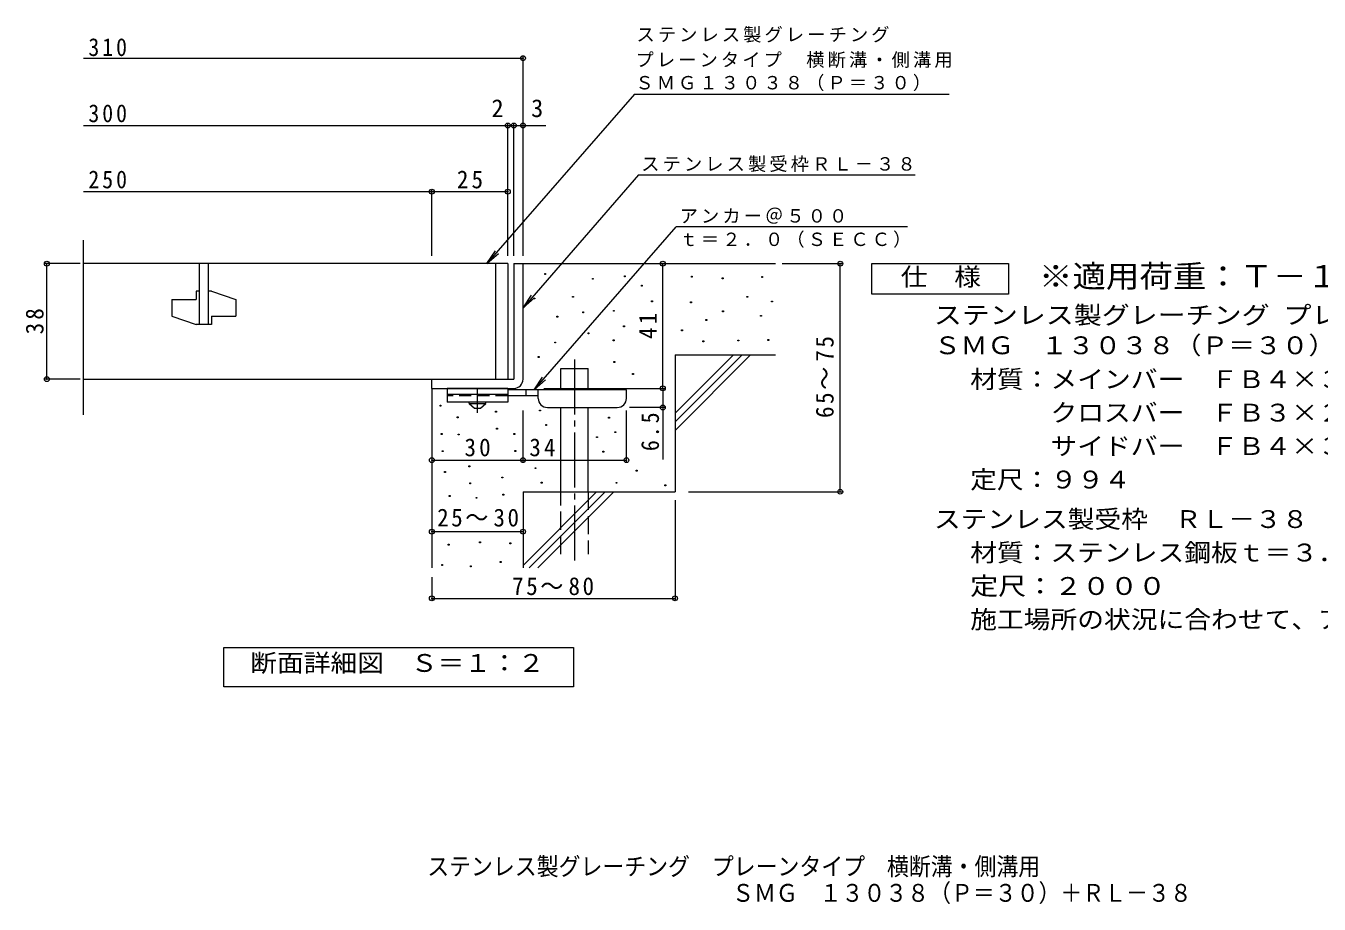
# Model space of a CAD drawing. Units: millimetres, scale not verified. Extents: x -303 to 336, y -274 to 236.
# Drawn here: x -303.3 to 122, y -274.1 to 14.7 of the extents above; entities that cross this region are included whole.
import ezdxf
from ezdxf.enums import TextEntityAlignment as Align

# ---------------------------------------------------------------- set-up
doc = ezdxf.new("R2010")
doc.units = ezdxf.units.MM
doc.header["$LTSCALE"] = 2
doc.header["$PDMODE"] = 32
doc.header["$PDSIZE"] = 1.6
for name, pattern in [('CHAIN1', [8, 5, -1, 1, -1]), ('CHAIN2', [12, 9, -1, 1, -1]), ('DASHED2', [3, 2, -1]), ('DASHED3', [4, 3, -1])]:
    doc.linetypes.add(name, pattern=pattern)
for name, color, linetype, lineweight in [('D-0', 7, 'Continuous', 9), ('D-1', 2, 'Continuous', 9), ('D-2', 3, 'Continuous', 9), ('D-4', 7, 'Continuous', 9), ('D-5', 7, 'Continuous', 9), ('D-6', 6, 'Continuous', 9), ('D-9', 4, 'Continuous', 9)]:
    doc.layers.add(name, color=color, linetype=linetype, lineweight=lineweight)
doc.layers.add('F-5_F-5ﾚｲﾔ', color=2, linetype='Continuous')
doc.styles.add('ＭＳ ゴシック', font='')
doc.styles.get('ＭＳ ゴシック').set_extended_font_data('MS Gothic')

msp = doc.modelspace()

# ---------------------------------------------------------------- linework, layer by layer
at = {"layer": 'D-0'}
for points in [[(-132.66, -67.019), (-132.66, -66.719), (-132.36, -66.719), (-132.36, -67.019)], [(-106.46, -67.829), (-106.46, -67.529), (-106.16, -67.529), (-106.16, -67.829)], [(-84.431, -67.924), (-84.431, -67.624), (-84.131, -67.624), (-84.131, -67.924)], [(-61.286, -68.059), (-61.286, -67.759), (-60.986, -67.759), (-60.986, -68.059)], [(-116.994, -68.64), (-116.994, -68.34), (-116.694, -68.34), (-116.694, -68.64)], [(-100.86, -70.915), (-100.86, -70.615), (-100.56, -70.615), (-100.56, -70.915)], [(-74.28, -68.465), (-74.28, -68.165), (-73.98, -68.165), (-73.98, -68.465)], [(-136.265, -75.081), (-136.265, -74.781), (-135.965, -74.781), (-135.965, -75.081)], [(-123.547, -74.541), (-123.547, -74.241), (-123.247, -74.241), (-123.247, -74.541)], [(-97.489, -76.016), (-97.489, -75.716), (-97.189, -75.716), (-97.189, -76.016)], [(-84.702, -76.315), (-84.702, -76.015), (-84.402, -76.015), (-84.402, -76.315)], [(-66.159, -74.556), (-66.159, -74.256), (-65.859, -74.256), (-65.859, -74.556)], [(-58.044, -76.093), (-58.044, -75.793), (-57.744, -75.793), (-57.744, -76.093)], [(-128.68, -81.041), (-128.68, -80.741), (-128.38, -80.741), (-128.38, -81.041)], [(-120.176, -79.642), (-120.176, -79.342), (-119.876, -79.342), (-119.876, -79.642)], [(-110.083, -79.157), (-110.083, -78.857), (-109.783, -78.857), (-109.783, -79.157)], [(-74.145, -79.293), (-74.145, -78.993), (-73.845, -78.993), (-73.845, -79.293)], [(-61.692, -80.782), (-61.692, -80.482), (-61.392, -80.482), (-61.392, -80.782)], [(-106.712, -84.258), (-106.712, -83.958), (-106.412, -83.958), (-106.412, -84.258)], [(-79.694, -82.135), (-79.694, -81.835), (-79.394, -81.835), (-79.394, -82.135)], [(-129.367, -89.565), (-129.367, -89.265), (-129.067, -89.265), (-129.067, -89.565)], [(-118.404, -86.587), (-118.404, -86.287), (-118.104, -86.287), (-118.104, -86.587)], [(-110.147, -88.888), (-110.147, -88.588), (-109.847, -88.588), (-109.847, -88.888)], [(-87.645, -85.564), (-87.645, -85.264), (-87.346, -85.264), (-87.346, -85.564)], [(-80.641, -89.173), (-80.641, -88.873), (-80.341, -88.873), (-80.341, -89.173)], [(-69.137, -88.903), (-69.137, -88.603), (-68.837, -88.603), (-68.837, -88.903)], [(-59.256, -88.767), (-59.256, -88.467), (-58.956, -88.467), (-58.956, -88.767)], [(-134.821, -94.3), (-134.821, -94), (-134.521, -94), (-134.521, -94.3)], [(-109.93, -95.969), (-109.93, -95.669), (-109.63, -95.669), (-109.63, -95.969)], [(-103.808, -99.891), (-103.808, -99.591), (-103.508, -99.591), (-103.508, -99.891)], [(-167.074, -110.356), (-167.074, -110.056), (-166.774, -110.056), (-166.774, -110.356)], [(-161.402, -114.21), (-161.402, -113.91), (-161.102, -113.91), (-161.102, -114.21)], [(-148.804, -112.327), (-148.804, -112.026), (-148.504, -112.026), (-148.504, -112.327)], [(-134.383, -111.932), (-134.383, -111.632), (-134.084, -111.632), (-134.084, -111.932)], [(-111.645, -114.287), (-111.645, -113.987), (-111.345, -113.987), (-111.345, -114.287)], [(-148.488, -117.933), (-148.488, -117.633), (-148.188, -117.633), (-148.188, -117.933)], [(-132.326, -116.679), (-132.326, -116.379), (-132.026, -116.379), (-132.026, -116.679)], [(-109.587, -119.034), (-109.587, -118.734), (-109.287, -118.734), (-109.287, -119.034)], [(-166.7, -119.685), (-166.7, -119.385), (-166.4, -119.385), (-166.4, -119.685)], [(-161.087, -119.817), (-161.087, -119.517), (-160.787, -119.517), (-160.787, -119.817)], [(-142.799, -119.626), (-142.799, -119.326), (-142.499, -119.326), (-142.499, -119.626)], [(-115.589, -120.704), (-115.589, -120.404), (-115.289, -120.404), (-115.289, -120.704)], [(-166.385, -125.292), (-166.385, -124.992), (-166.085, -124.992), (-166.085, -125.292)], [(-142.484, -125.233), (-142.484, -124.933), (-142.184, -124.933), (-142.184, -125.233)], [(-113.531, -125.451), (-113.531, -125.151), (-113.231, -125.151), (-113.231, -125.451)], [(-157.634, -130.282), (-157.634, -129.982), (-157.334, -129.982), (-157.334, -130.282)], [(-135.841, -130.889), (-135.841, -130.589), (-135.541, -130.589), (-135.541, -130.889)], [(-102.588, -131.744), (-102.588, -131.444), (-102.288, -131.444), (-102.288, -131.744)], [(-165.624, -132.182), (-165.624, -131.882), (-165.324, -131.882), (-165.324, -132.182)], [(-157.319, -135.889), (-157.319, -135.589), (-157.019, -135.589), (-157.019, -135.889)], [(-146.745, -133.963), (-146.745, -133.663), (-146.445, -133.663), (-146.445, -133.963)], [(-133.783, -135.635), (-133.783, -135.335), (-133.483, -135.335), (-133.483, -135.635)], [(-109.211, -135.71), (-109.211, -135.41), (-108.911, -135.41), (-108.911, -135.71)], [(-164.093, -140.027), (-164.093, -139.727), (-163.793, -139.727), (-163.793, -140.027)], [(-155.261, -140.636), (-155.261, -140.336), (-154.961, -140.336), (-154.961, -140.636)], [(-146.43, -139.57), (-146.43, -139.27), (-146.13, -139.27), (-146.13, -139.57)], [(-93.13, -136.502), (-93.13, -136.202), (-92.83, -136.202), (-92.83, -136.502)], [(-164.416, -156.021), (-164.416, -155.721), (-164.116, -155.721), (-164.116, -156.021)], [(-154.062, -155.26), (-154.062, -154.96), (-153.762, -154.96), (-153.762, -155.26)], [(-144.088, -155.641), (-144.088, -155.34), (-143.788, -155.34), (-143.788, -155.641)], [(-147.325, -161.731), (-147.325, -161.43), (-147.025, -161.43), (-147.025, -161.731)], [(-166.548, -162.721), (-166.548, -162.421), (-166.248, -162.421), (-166.248, -162.721)], [(-157.107, -163.178), (-157.107, -162.878), (-156.807, -162.878), (-156.807, -163.178)]]:
    msp.add_lwpolyline(points, close=True, dxfattribs=at)
at = {"layer": 'D-1'}
for p, q in [((-142.8, -63.486), (-142.8, -101.487)), ((-142.8, -63.486), (-139.8, -63.486)), ((-139.8, -101.487), (-139.8, -63.486)), ((-169.8, -101.487), (-142.8, -101.487)), ((-169.8, -104.487), (-169.8, -101.487)), ((-169.8, -104.487), (-142.8, -104.487))]:
    msp.add_line(p, q, dxfattribs=at)
msp.add_arc((-142.8, -101.487), 3, 270, 0, dxfattribs=at)
at = {"layer": 'D-2'}
for p, q in [((-284.334, -113.247), (-284.334, -55.747)), ((-144.8, -63.486), (-284.334, -63.486)), ((-246.3, -63.486), (-246.3, -83.486)), ((-243.3, -63.486), (-243.3, -83.486)), ((-148.8, -63.486), (-148.8, -101.486)), ((-144.8, -63.486), (-144.8, -101.486)), ((-255.3, -75.237), (-255.3, -80.736)), ((-255.3, -75.237), (-247.3, -75.237)), ((-247.3, -72.487), (-247.3, -75.237)), ((-246.3, -72.487), (-247.3, -72.487)), ((-242.3, -72.487), (-243.3, -72.487)), ((-242.3, -72.487), (-234.3, -75.237)), ((-234.3, -75.237), (-234.3, -80.736)), ((-255.3, -80.736), (-247.3, -83.486)), ((-242.3, -80.736), (-242.3, -83.486)), ((-242.3, -80.736), (-234.3, -80.736)), ((-242.3, -83.486), (-247.3, -83.486)), ((-284.334, -101.486), (-144.8, -101.486))]:
    msp.add_line(p, q, dxfattribs=at)
at = {"layer": 'D-4'}
for p, q in [((-139.8, -60.895), (-139.8, 4.687)), ((-284.334, 4.087), (-139.8, 4.087)), ((-284.334, -18.052), (-144.8, -18.052)), ((-144.8, -60.895), (-144.8, -17.452)), ((-144.8, -18.052), (-143.8, -18.052)), ((-143.8, -18.052), (-132.268, -18.052)), ((-142.8, -60.895), (-142.8, -17.452)), ((-284.334, -39.802), (-169.8, -39.802)), ((-169.8, -60.895), (-169.8, -39.202)), ((-169.8, -39.802), (-144.8, -39.802)), ((-285.404, -63.486), (-297.014, -63.486)), ((-296.414, -101.486), (-296.414, -63.486)), ((-93.807, -104.486), (-93.807, -63.486)), ((-54.594, -63.486), (-34.863, -63.486)), ((-35.463, -138.486), (-35.463, -63.486)), ((-285.404, -101.486), (-297.014, -101.486)), ((-132.998, -104.486), (-93.207, -104.486)), ((-93.807, -104.486), (-93.807, -127.836)), ((-139.798, -128.707), (-139.798, -111.786)), ((-105.798, -128.707), (-105.798, -111.786)), ((-93.207, -110.786), (-104.798, -110.786)), ((-85.353, -138.486), (-34.863, -138.486)), ((-89.8, -141.241), (-89.8, -174.143)), ((-169.8, -151.61), (-139.8, -151.61)), ((-169.8, -166.526), (-169.8, -174.143)), ((-169.8, -173.543), (-89.8, -173.543))]:
    msp.add_line(p, q, dxfattribs=at)
msp.add_lwpolyline([(-169.798, -128.107), (-139.798, -128.107), (-105.798, -128.107)], dxfattribs=at)
for p in [(-139.8, 4.087), (-144.8, -18.052), (-142.8, -18.052), (-139.8, -18.052), (-169.8, -39.802), (-144.8, -39.802), (-296.414, -63.486), (-93.807, -63.486), (-35.463, -63.486), (-296.414, -101.486), (-93.807, -104.486), (-93.807, -110.786), (-169.798, -128.107), (-139.798, -128.107), (-105.798, -128.107), (-35.463, -138.486), (-169.8, -151.61), (-139.8, -151.61), (-169.8, -173.543), (-89.8, -173.543)]:
    msp.add_point(p, dxfattribs=at)
at = {"layer": 'D-5'}
for p, q in [((-103.148, -7.763), (0.381, -7.763)), ((-101.782, -34.332), (-10.863, -34.332)), ((-136.176, -104.986), (-89.471, -51.325)), ((-13.303, -51.325), (-89.471, -51.325)), ((-151.647, -63.486), (-148.885, -59.319)), ((-139.8, -78.012), (-136.053, -74.701)), ((-136.176, -104.986), (-133.414, -100.819)), ((-136.176, -104.986), (-132.43, -101.675))]:
    msp.add_line(p, q, dxfattribs=at)
for points in [[(-103.148, -7.763), (-151.647, -63.486), (-147.901, -60.176)], [(-101.782, -34.332), (-139.8, -78.012), (-137.038, -73.845)]]:
    msp.add_lwpolyline(points, dxfattribs=at)
for points in [[(-25.087, -73.486), (-25.087, -63.486), (19.913, -63.486), (19.913, -73.486)], [(-238.199, -202.675), (-238.199, -189.675), (-123.199, -189.675), (-123.199, -202.675)]]:
    msp.add_lwpolyline(points, close=True, dxfattribs=at)
at = {"layer": 'D-6'}
for p, q in [((-139.8, -63.486), (-56.8, -63.486)), ((-89.8, -112.688), (-70.598, -93.486)), ((-89.8, -93.486), (-56.8, -93.486)), ((-89.8, -115.517), (-67.77, -93.486)), ((-89.8, -93.486), (-89.8, -138.486)), ((-89.8, -118.345), (-64.942, -93.486)), ((-127.342, -97.986), (-118.342, -97.986)), ((-127.342, -104.986), (-127.342, -97.986)), ((-118.342, -104.986), (-118.342, -97.986)), ((-169.8, -104.487), (-169.8, -163.486)), ((-127.342, -138.486), (-127.342, -110.786)), ((-118.342, -138.486), (-118.342, -110.786)), ((-139.8, -138.486), (-139.8, -163.486)), ((-139.8, -138.486), (-89.8, -138.486)), ((-139.8, -162.688), (-115.598, -138.486)), ((-137.77, -163.486), (-112.77, -138.486)), ((-134.942, -163.486), (-109.942, -138.486))]:
    msp.add_line(p, q, dxfattribs=at)
at = {"layer": 'D-6', "linetype": 'CHAIN2'}
msp.add_line((-122.842, -95.057), (-122.842, -161.153), dxfattribs=at)
at = {"layer": 'D-6', "linetype": 'DASHED3'}
for p, q in [((-127.342, -158.987), (-127.342, -138.486)), ((-118.342, -138.486), (-118.342, -158.987))]:
    msp.add_line(p, q, dxfattribs=at)
at = {"layer": 'D-9', "color": 3}
for p, q in [((-164.798, -104.487), (-164.798, -108.987)), ((-144.798, -104.487), (-164.798, -104.487)), ((-144.798, -104.487), (-144.798, -108.987)), ((-144.798, -106.487), (-164.798, -106.487)), ((-144.798, -108.987), (-164.798, -108.987))]:
    msp.add_line(p, q, dxfattribs=at)
at = {"layer": 'D-9', "linetype": 'CHAIN1'}
msp.add_line((-154.798, -112.534), (-154.798, -104.487), dxfattribs=at)
at = {"layer": 'D-9'}
for p, q in [((-105.798, -104.986), (-144.798, -104.986)), ((-138.798, -106.986), (-138.798, -104.986)), ((-134.798, -107.786), (-134.798, -104.986)), ((-105.798, -107.786), (-105.798, -104.986)), ((-134.793, -106.986), (-144.798, -106.986)), ((-131.798, -110.786), (-108.798, -110.786))]:
    msp.add_line(p, q, dxfattribs=at)
at = {"layer": 'D-9', "color": 3, "linetype": 'DASHED2'}
msp.add_line((-144.798, -106.987), (-164.798, -106.987), dxfattribs=at)
at = {"layer": 'D-9', "color": 2}
for p, q in [((-157.548, -109.486), (-157.548, -108.987)), ((-157.548, -109.486), (-155.798, -110.986)), ((-157.548, -109.486), (-152.048, -109.486)), ((-153.798, -110.986), (-152.048, -109.486)), ((-152.048, -109.486), (-152.048, -108.987)), ((-155.798, -110.986), (-153.798, -110.986))]:
    msp.add_line(p, q, dxfattribs=at)
at = {"layer": 'D-9'}
for centre, start, end in [((-131.798, -107.786), 180, 270), ((-108.798, -107.786), 270, 0)]:
    msp.add_arc(centre, 3, start, end, dxfattribs=at)

# ---------------------------------------------------------------- texts
at = {"layer": 'D-4', "color": 2, "style": 'ＭＳ ゴシック'}
for s, p in [('2', (-150.168, -17.052)), ('3', (-137.14, -17.052))]:
    msp.add_text(s, height=5.865, dxfattribs=at).set_placement(p, align=Align.BOTTOM_LEFT)
at = {"layer": 'D-4', "color": 2, "char_height": 5.865, "attachment_point": 7, "style": 'ＭＳ ゴシック'}
for s, insert in [('\\T1.27;\\W0.9;310', (-282.752, 4.698)), ('\\T1.27;\\W0.9;300', (-282.752, -17.052)), ('\\T1.27;\\W0.9;250', (-282.752, -38.802)), ('\\T1.27;\\W0.95;25', (-161.55, -38.802)), ('\\T1.27;\\W0.95;30', (-159.048, -126.907)), ('\\T1.27;\\W0.95;34', (-137.725, -126.907)), ('\\T1.22;\\W0.95;25～30', (-168.05, -149.997)), ('\\T1.22;\\W0.95;75～80', (-143.374, -172.543))]:
    msp.add_mtext(s, dxfattribs=dict(at, insert=insert))
at = {"layer": 'D-4', "color": 2, "char_height": 5.865, "attachment_point": 7, "rotation": 90, "style": 'ＭＳ ゴシック'}
for s, insert in [('\\T1.27;\\W0.95;38', (-297.414, -86.736)), ('\\T1.27;\\W0.95;41', (-95.807, -88.236)), ('\\T1.22;\\W0.95;65～75', (-37.569, -114.236)), ('\\T1.27;\\W0.9;6.5', (-95.007, -125.125))]:
    msp.add_mtext(s, dxfattribs=dict(at, insert=insert))
at = {"layer": 'D-5', "color": 3, "style": 'ＭＳ ゴシック', "width": 1.1}
msp.add_text('※適用荷重：Ｔ－１４', height=7.331, dxfattribs=at).set_placement((29.913, -73.486), align=Align.BOTTOM_LEFT)
at = {"layer": 'D-5', "color": 2, "style": 'ＭＳ ゴシック'}
for s, width, p in [('仕\u3000様', 1.1, (-15.587, -72.486)), ('ステンレス製グレーチング プレーンタイプ 横断溝・側溝用', 1.15, (-4.669, -85.07)), ('ＳＭＧ\u3000１３０３８（Ｐ＝３０）', 1.1, (-4.669, -95.026)), ('材質：メインバー\u3000ＦＢ４×３８（ＳＵＳ３０４）', 1.1, (7.274, -106.173)), ('\u3000\u3000\u3000クロスバー\u3000ＦＢ３×２０（ＳＵＳ３０４）', 1.1, (7.274, -117.173)), ('\u3000\u3000\u3000サイドバー\u3000ＦＢ４×３８（ＳＵＳ３０４）', 1.1, (7.274, -128.173)), ('定尺：９９４', 1.1, (7.273, -139.173)), ('ステンレス製受枠\u3000ＲＬ－３８', 1.1, (-4.669, -152.173)), ('材質：ステンレス鋼板ｔ＝３．０（ＳＵＳ３０４）', 1.1, (7.273, -163.173)), ('定尺：２０００', 1.15, (7.273, -174.173)), ('施工場所の状況に合わせて、アンカーをプライヤー等で折り曲げてご使用ください。', 1.1, (7.273, -185.173)), ('断面詳細図\u3000Ｓ＝１：２', 1.1, (-229.514, -199.481))]:
    msp.add_text(s, height=5.865, dxfattribs=dict(at, width=width)).set_placement(p, align=Align.BOTTOM_LEFT)
at = {"layer": 'D-5', "char_height": 4.399, "attachment_point": 7, "style": 'ＭＳ ゴシック'}
for s, insert in [('\\T1.17;ステンレス製グレーチング', (-102.485, 9.171)), ('\\T1.17;プレーンタイプ\u3000横断溝・側溝用', (-102.795, 0.839)), ('\\T1.17;ＳＭＧ１３０３８（Ｐ＝３０）', (-102.839, -6.759)), ('\\T1.17;ステンレス製受枠ＲＬ－３８', (-100.905, -33.38)), ('\\T1.17;アンカー＠５００', (-88.285, -50.393)), ('\\T1.17;ｔ＝２．０（ＳＥＣＣ）', (-88.285, -58.257))]:
    msp.add_mtext(s, dxfattribs=dict(at, insert=insert))
at = {"layer": 'F-5_F-5ﾚｲﾔ', "style": 'ＭＳ ゴシック', "width": 0.9}
for s, p in [('ステンレス製グレーチング\u3000プレーンタイプ\u3000横断溝・側溝用', (-171.301, -266.377)), ('ＳＭＧ\u3000１３０３８（Ｐ＝３０）＋ＲＬ－３８', (-71.038, -275.083))]:
    msp.add_text(s, height=5.865, dxfattribs=at).set_placement(p, align=Align.BOTTOM_LEFT)

doc.saveas('drawing.dxf')
